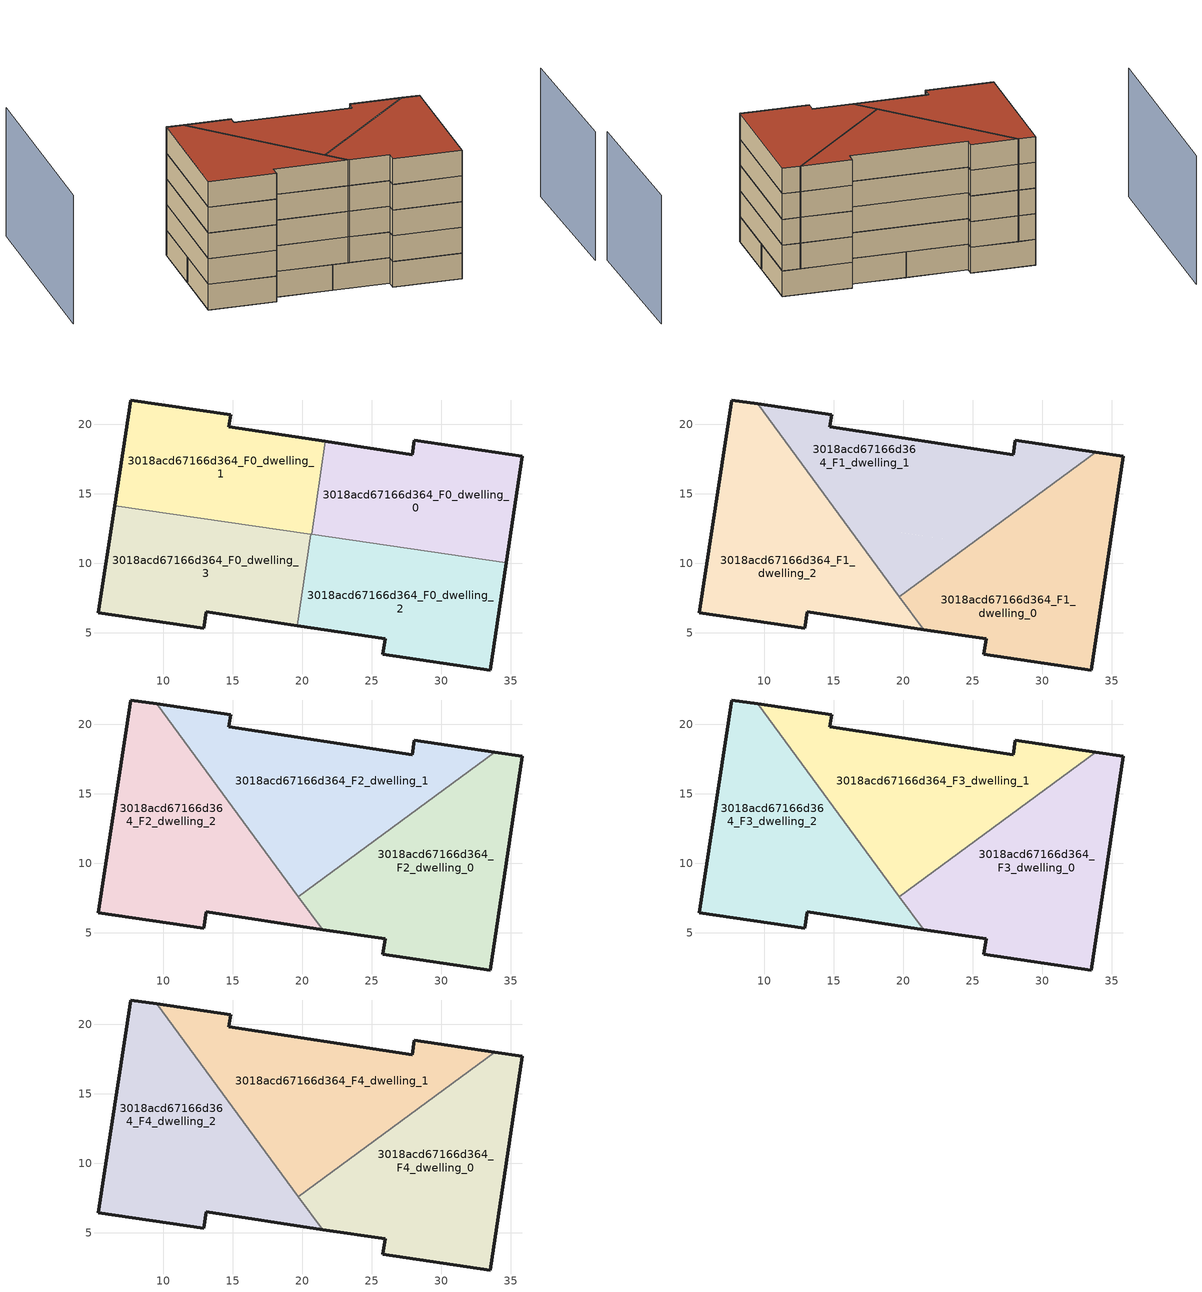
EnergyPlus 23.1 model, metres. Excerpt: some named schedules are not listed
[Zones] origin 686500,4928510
3018acd67166d364_F0_dwelling_0
 floor ground (EU_floor_Construction): 34.66,10.04 35.81,17.68 28.05,18.85 27.9,17.82 21.64,18.76 20.66,12.08 z0
 wall outside (EU_wall_Construction): 21.64,18.76 27.9,17.82 28.05,18.85 35.81,17.68 34.66,10.04 z0:3
 wall to 3018acd67166d364_F0_dwelling_1 (EU_wall_Construction): 20.66,12.08 21.64,18.76 z0:3
 wall to 3018acd67166d364_F0_dwelling_2 (EU_wall_Construction): 34.66,10.04 20.66,12.08 z0:3
3018acd67166d364_F0_dwelling_1
 floor ground (EU_floor_Construction): 20.66,12.08 21.64,18.76 14.72,19.8 14.86,20.68 7.66,21.74 6.5,14.14 z0
 wall outside (EU_wall_Construction): 6.5,14.14 7.66,21.74 14.86,20.68 14.72,19.8 21.64,18.76 z0:3
 wall to 3018acd67166d364_F0_dwelling_3 (EU_wall_Construction): 20.59,12.09 6.5,14.14 z0:3
 wall to 3018acd67166d364_F0_dwelling_2 (EU_wall_Construction): 20.66,12.08 20.59,12.09 z0:3
3018acd67166d364_F0_dwelling_2
 floor ground (EU_floor_Construction): 33.5,2.33 34.66,10.04 20.59,12.09 19.63,5.51 25.95,4.56 25.79,3.48 z0
 wall outside (EU_wall_Construction): 34.66,10.04 33.5,2.33 25.79,3.48 25.95,4.56 19.63,5.51 z0:3
 wall to 3018acd67166d364_F0_dwelling_3 (EU_wall_Construction): 19.63,5.51 20.59,12.09 z0:3
3018acd67166d364_F0_dwelling_3
 floor ground (EU_floor_Construction): 19.63,5.51 20.59,12.09 6.5,14.14 5.33,6.46 12.9,5.33 13.08,6.5 z0
 wall outside (EU_wall_Construction): 19.63,5.51 13.08,6.5 12.9,5.33 5.33,6.46 6.5,14.14 z0:3
3018acd67166d364_F1_dwelling_0
 floor to 3018acd67166d364_F0_dwelling_2 (EU_floor_Construction): 33.5,2.33 34.66,10.04 24.95,11.45 19.97,7.79 19.9,7.37 21.47,5.24 25.95,4.56 25.79,3.48 z3
 floor to 3018acd67166d364_F0_dwelling_0 (EU_floor_Construction): 34.66,10.04 35.81,17.68 33.83,17.98 24.95,11.45 z3
 floor to 3018acd67166d364_F0_dwelling_3 (EU_floor_Construction): 19.9,7.37 19.97,7.79 19.72,7.61 z3
 wall outside (EU_wall_Construction): 33.83,17.98 35.81,17.68 33.5,2.33 25.79,3.48 25.95,4.56 21.47,5.24 z3:6
 wall to 3018acd67166d364_F1_dwelling_1 (EU_wall_Construction): 19.72,7.61 33.83,17.98 z3:6
 wall to 3018acd67166d364_F1_dwelling_2 (EU_wall_Construction): 21.47,5.24 19.72,7.61 z3:6
3018acd67166d364_F1_dwelling_1
 floor to 3018acd67166d364_F0_dwelling_0 (EU_floor_Construction): 33.83,17.98 28.05,18.85 27.9,17.82 21.64,18.76 20.66,12.08 24.95,11.45 z3
 floor to 3018acd67166d364_F0_dwelling_1 (EU_floor_Construction): 20.66,12.08 21.64,18.76 14.72,19.8 14.86,20.68 9.55,21.46 15.94,12.77 z3
 floor to 3018acd67166d364_F0_dwelling_3 (EU_floor_Construction): 19.97,7.79 20.59,12.09 15.94,12.77 19.72,7.61 z3
 floor to 3018acd67166d364_F0_dwelling_2 (EU_floor_Construction): 24.95,11.45 20.59,12.09 19.97,7.79 z3
 wall outside (EU_wall_Construction): 9.55,21.46 14.86,20.68 14.72,19.8 27.9,17.82 28.05,18.85 33.83,17.98 z3:6
 wall to 3018acd67166d364_F1_dwelling_2 (EU_wall_Construction): 19.72,7.61 9.55,21.46 z3:6
3018acd67166d364_F1_dwelling_2
 floor to 3018acd67166d364_F0_dwelling_1 (EU_floor_Construction): 15.94,12.77 9.55,21.46 7.66,21.74 6.5,14.14 z3
 floor to 3018acd67166d364_F0_dwelling_3 (EU_floor_Construction): 19.63,5.51 19.9,7.37 15.94,12.77 6.5,14.14 5.33,6.46 12.9,5.33 13.08,6.5 z3
 floor to 3018acd67166d364_F0_dwelling_2 (EU_floor_Construction): 21.47,5.24 19.9,7.37 19.63,5.51 z3
 wall outside (EU_wall_Construction): 21.47,5.24 13.08,6.5 12.9,5.33 5.33,6.46 7.66,21.74 9.55,21.46 z3:6
3018acd67166d364_F2_dwelling_0
 floor to 3018acd67166d364_F1_dwelling_0 (EU_floor_Construction): 33.5,2.33 35.81,17.68 33.83,17.98 19.72,7.61 21.47,5.24 25.95,4.56 25.79,3.48 z6
 wall outside (EU_wall_Construction): 33.83,17.98 35.81,17.68 33.5,2.33 25.79,3.48 25.95,4.56 21.47,5.24 z6:9
 wall to 3018acd67166d364_F2_dwelling_1 (EU_wall_Construction): 19.72,7.61 33.83,17.98 z6:9
 wall to 3018acd67166d364_F2_dwelling_2 (EU_wall_Construction): 21.47,5.24 19.72,7.61 z6:9
3018acd67166d364_F2_dwelling_1
 floor to 3018acd67166d364_F1_dwelling_1 (EU_floor_Construction): 33.83,17.98 28.05,18.85 27.9,17.82 14.72,19.8 14.86,20.68 9.55,21.46 19.72,7.61 z6
 wall outside (EU_wall_Construction): 9.55,21.46 14.86,20.68 14.72,19.8 27.9,17.82 28.05,18.85 33.83,17.98 z6:9
 wall to 3018acd67166d364_F2_dwelling_2 (EU_wall_Construction): 19.72,7.61 9.55,21.46 z6:9
3018acd67166d364_F2_dwelling_2
 floor to 3018acd67166d364_F1_dwelling_2 (EU_floor_Construction): 21.47,5.24 9.55,21.46 7.66,21.74 5.33,6.46 12.9,5.33 13.08,6.5 z6
 wall outside (EU_wall_Construction): 21.47,5.24 13.08,6.5 12.9,5.33 5.33,6.46 7.66,21.74 9.55,21.46 z6:9
3018acd67166d364_F3_dwelling_0
 floor to 3018acd67166d364_F2_dwelling_0 (EU_floor_Construction): 33.5,2.33 35.81,17.68 33.83,17.98 19.72,7.61 21.47,5.24 25.95,4.56 25.79,3.48 z9
 wall outside (EU_wall_Construction): 33.83,17.98 35.81,17.68 33.5,2.33 25.79,3.48 25.95,4.56 21.47,5.24 z9:12
 wall to 3018acd67166d364_F3_dwelling_1 (EU_wall_Construction): 19.72,7.61 33.83,17.98 z9:12
 wall to 3018acd67166d364_F3_dwelling_2 (EU_wall_Construction): 21.47,5.24 19.72,7.61 z9:12
3018acd67166d364_F3_dwelling_1
 floor to 3018acd67166d364_F2_dwelling_1 (EU_floor_Construction): 33.83,17.98 28.05,18.85 27.9,17.82 14.72,19.8 14.86,20.68 9.55,21.46 19.72,7.61 z9
 wall outside (EU_wall_Construction): 9.55,21.46 14.86,20.68 14.72,19.8 27.9,17.82 28.05,18.85 33.83,17.98 z9:12
 wall to 3018acd67166d364_F3_dwelling_2 (EU_wall_Construction): 19.72,7.61 9.55,21.46 z9:12
3018acd67166d364_F3_dwelling_2
 floor to 3018acd67166d364_F2_dwelling_2 (EU_floor_Construction): 21.47,5.24 9.55,21.46 7.66,21.74 5.33,6.46 12.9,5.33 13.08,6.5 z9
 wall outside (EU_wall_Construction): 21.47,5.24 13.08,6.5 12.9,5.33 5.33,6.46 7.66,21.74 9.55,21.46 z9:12
3018acd67166d364_F4_dwelling_0
 floor to 3018acd67166d364_F3_dwelling_0 (EU_floor_Construction): 33.5,2.33 35.81,17.68 33.83,17.98 19.72,7.61 21.47,5.24 25.95,4.56 25.79,3.48 z12
 wall outside (EU_wall_Construction): 33.83,17.98 35.81,17.68 33.5,2.33 25.79,3.48 25.95,4.56 21.47,5.24 z12:15
 wall to 3018acd67166d364_F4_dwelling_1 (EU_wall_Construction): 19.72,7.61 33.83,17.98 z12:15
 wall to 3018acd67166d364_F4_dwelling_2 (EU_wall_Construction): 21.47,5.24 19.72,7.61 z12:15
 roof outside (EU_roof_Construction): 35.81,17.68 33.5,2.33 25.79,3.48 25.95,4.56 21.47,5.24 19.72,7.61 33.83,17.98 z15
3018acd67166d364_F4_dwelling_1
 floor to 3018acd67166d364_F3_dwelling_1 (EU_floor_Construction): 33.83,17.98 28.05,18.85 27.9,17.82 14.72,19.8 14.86,20.68 9.55,21.46 19.72,7.61 z12
 wall outside (EU_wall_Construction): 9.55,21.46 14.86,20.68 14.72,19.8 27.9,17.82 28.05,18.85 33.83,17.98 z12:15
 wall to 3018acd67166d364_F4_dwelling_2 (EU_wall_Construction): 19.72,7.61 9.55,21.46 z12:15
 roof outside (EU_roof_Construction): 33.83,17.98 19.72,7.61 9.55,21.46 14.86,20.68 14.72,19.8 27.9,17.82 28.05,18.85 z15
3018acd67166d364_F4_dwelling_2
 floor to 3018acd67166d364_F3_dwelling_2 (EU_floor_Construction): 21.47,5.24 9.55,21.46 7.66,21.74 5.33,6.46 12.9,5.33 13.08,6.5 z12
 wall outside (EU_wall_Construction): 21.47,5.24 13.08,6.5 12.9,5.33 5.33,6.46 7.66,21.74 9.55,21.46 z12:15
 roof outside (EU_roof_Construction): 9.55,21.46 21.47,5.24 13.08,6.5 12.9,5.33 5.33,6.46 7.66,21.74 z15
shading: 48.48,0.64 50.66,18.61 / -5.58,33.84 -9.31,9.46 z0:15
[Building]
EU S2 Campaign: North Axis=0; Terrain=City; Solar Distribution=FullExterior
[Site:Location]
Bologna: Latitude=44.5; Longitude=11.25; Time Zone=1; Elevation=37
[SizingPeriod:WeatherFileDays]
AnnualSizingPeriod: Begin Month=1; Begin Day of Month=1; End Month=12; End Day of Month=31; Day of Week for Start Day=Monday; Use Weather File Daylight Saving Period=No; Use Weather File Rain and Snow Indicators=No
[MATERIAL]
EU_InternalMass_Material: Roughness=MediumRough; Thickness=0.1; Conductivity=1; Density=1800; Specific Heat=900; Thermal Absorptance=0.9; Solar Absorptance=0.7; Visible Absorptance=0.7
[MATERIAL:NOMASS] Roughness=MediumRough; Thermal Absorptance=0.9; Solar Absorptance=0.7; Visible Absorptance=0.7
Name | Thermal Resistance
EU_wall_NoMass | 0.905828
EU_roof_NoMass | 0.37593
EU_floor_NoMass | 0.67114
[CONSTRUCTION]
EU_wall_Construction: EU_wall_NoMass
EU_roof_Construction: EU_roof_NoMass
EU_floor_Construction: EU_floor_NoMass
EU_InternalMass_Construction: EU_InternalMass_Material
[ZONE] Type=1; Multiplier=1; Ceiling Height=autocalculate; Floor Area=autocalculate; Part of Total Floor Area=Yes
Name | Volume
3018acd67166d364_F0_dwelling_0 | 310.033
3018acd67166d364_F1_dwelling_0; 3018acd67166d364_F2_dwelling_0; 3018acd67166d364_F3_dwelling_0; 3018acd67166d364_F4_dwelling_0 | 413.408
3018acd67166d364_F0_dwelling_1 | 310.048
3018acd67166d364_F1_dwelling_1; 3018acd67166d364_F2_dwelling_1; 3018acd67166d364_F3_dwelling_1; 3018acd67166d364_F4_dwelling_1 | 413.399
3018acd67166d364_F0_dwelling_2 | 310.068
3018acd67166d364_F1_dwelling_2; 3018acd67166d364_F2_dwelling_2; 3018acd67166d364_F3_dwelling_2; 3018acd67166d364_F4_dwelling_2 | 413.412
3018acd67166d364_F0_dwelling_3 | 310.08
[INTERNALMASS] Construction=EU_InternalMass_Construction
Name | Zone or ZoneList | Surface Area
3018acd67166d364_F0_dwelling_0_EU_InternalMass | 3018acd67166d364_F0_dwelling_0 | 103.346
3018acd67166d364_F0_dwelling_1_EU_InternalMass | 3018acd67166d364_F0_dwelling_1 | 103.348
3018acd67166d364_F0_dwelling_2_EU_InternalMass | 3018acd67166d364_F0_dwelling_2 | 103.357
3018acd67166d364_F0_dwelling_3_EU_InternalMass | 3018acd67166d364_F0_dwelling_3 | 103.358
3018acd67166d364_F1_dwelling_0_EU_InternalMass | 3018acd67166d364_F1_dwelling_0 | 137.802
3018acd67166d364_F1_dwelling_1_EU_InternalMass | 3018acd67166d364_F1_dwelling_1 | 137.798
3018acd67166d364_F1_dwelling_2_EU_InternalMass | 3018acd67166d364_F1_dwelling_2 | 137.804
3018acd67166d364_F2_dwelling_0_EU_InternalMass | 3018acd67166d364_F2_dwelling_0 | 137.802
3018acd67166d364_F2_dwelling_1_EU_InternalMass | 3018acd67166d364_F2_dwelling_1 | 137.798
3018acd67166d364_F2_dwelling_2_EU_InternalMass | 3018acd67166d364_F2_dwelling_2 | 137.804
3018acd67166d364_F3_dwelling_0_EU_InternalMass | 3018acd67166d364_F3_dwelling_0 | 137.802
3018acd67166d364_F3_dwelling_1_EU_InternalMass | 3018acd67166d364_F3_dwelling_1 | 137.798
3018acd67166d364_F3_dwelling_2_EU_InternalMass | 3018acd67166d364_F3_dwelling_2 | 137.804
3018acd67166d364_F4_dwelling_0_EU_InternalMass | 3018acd67166d364_F4_dwelling_0 | 137.802
3018acd67166d364_F4_dwelling_1_EU_InternalMass | 3018acd67166d364_F4_dwelling_1 | 137.798
3018acd67166d364_F4_dwelling_2_EU_InternalMass | 3018acd67166d364_F4_dwelling_2 | 137.804
[OTHEREQUIPMENT] Fuel Type=Electricity; Design Level Calculation Method=Watts/Area; Power per Zone Floor Area=1; Fraction Latent=0; Fraction Radiant=0; Fraction Lost=0; Carbon Dioxide Generation Rate=0; EndUse Subcategory=EU_Step8_InternalGains
Name | Zone or ZoneList or Space or SpaceList | Schedule
EU_Step8_InternalGain_3018acd67166d364_F0_dwelling_0_f000 | 3018acd67166d364_F0_dwelling_0 | EU_Step8_GainSchedule_3018acd67166d364_F0_dwelling_0_f000
EU_Step8_InternalGain_3018acd67166d364_F0_dwelling_1_f000 | 3018acd67166d364_F0_dwelling_1 | EU_Step8_GainSchedule_3018acd67166d364_F0_dwelling_1_f000
EU_Step8_InternalGain_3018acd67166d364_F0_dwelling_2_f000 | 3018acd67166d364_F0_dwelling_2 | EU_Step8_GainSchedule_3018acd67166d364_F0_dwelling_2_f000
EU_Step8_InternalGain_3018acd67166d364_F0_dwelling_3_f000 | 3018acd67166d364_F0_dwelling_3 | EU_Step8_GainSchedule_3018acd67166d364_F0_dwelling_3_f000
EU_Step8_InternalGain_3018acd67166d364_F1_dwelling_0_f000 | 3018acd67166d364_F1_dwelling_0 | EU_Step8_GainSchedule_3018acd67166d364_F1_dwelling_0_f000
EU_Step8_InternalGain_3018acd67166d364_F1_dwelling_1_f000 | 3018acd67166d364_F1_dwelling_1 | EU_Step8_GainSchedule_3018acd67166d364_F1_dwelling_1_f000
EU_Step8_InternalGain_3018acd67166d364_F1_dwelling_2_f000 | 3018acd67166d364_F1_dwelling_2 | EU_Step8_GainSchedule_3018acd67166d364_F1_dwelling_2_f000
EU_Step8_InternalGain_3018acd67166d364_F2_dwelling_0_f000 | 3018acd67166d364_F2_dwelling_0 | EU_Step8_GainSchedule_3018acd67166d364_F2_dwelling_0_f000
EU_Step8_InternalGain_3018acd67166d364_F2_dwelling_1_f000 | 3018acd67166d364_F2_dwelling_1 | EU_Step8_GainSchedule_3018acd67166d364_F2_dwelling_1_f000
EU_Step8_InternalGain_3018acd67166d364_F2_dwelling_2_f000 | 3018acd67166d364_F2_dwelling_2 | EU_Step8_GainSchedule_3018acd67166d364_F2_dwelling_2_f000
EU_Step8_InternalGain_3018acd67166d364_F3_dwelling_0_f000 | 3018acd67166d364_F3_dwelling_0 | EU_Step8_GainSchedule_3018acd67166d364_F3_dwelling_0_f000
EU_Step8_InternalGain_3018acd67166d364_F3_dwelling_1_f000 | 3018acd67166d364_F3_dwelling_1 | EU_Step8_GainSchedule_3018acd67166d364_F3_dwelling_1_f000
EU_Step8_InternalGain_3018acd67166d364_F3_dwelling_2_f000 | 3018acd67166d364_F3_dwelling_2 | EU_Step8_GainSchedule_3018acd67166d364_F3_dwelling_2_f000
EU_Step8_InternalGain_3018acd67166d364_F4_dwelling_0_f000 | 3018acd67166d364_F4_dwelling_0 | EU_Step8_GainSchedule_3018acd67166d364_F4_dwelling_0_f000
EU_Step8_InternalGain_3018acd67166d364_F4_dwelling_1_f000 | 3018acd67166d364_F4_dwelling_1 | EU_Step8_GainSchedule_3018acd67166d364_F4_dwelling_1_f000
EU_Step8_InternalGain_3018acd67166d364_F4_dwelling_2_f000 | 3018acd67166d364_F4_dwelling_2 | EU_Step8_GainSchedule_3018acd67166d364_F4_dwelling_2_f000
[ZONEVENTILATION:DESIGNFLOWRATE] Schedule=EU_AlwaysOn; Design Flow Rate Calculation Method=AirChanges/Hour; Air Changes per Hour=0.73129; Ventilation Type=Natural; Fan Pressure Rise=0; Fan Total Efficiency=1; Constant Term Coefficient=1; Temperature Term Coefficient=0; Velocity Term Coefficient=0; Velocity Squared Term Coefficient=0; Minimum Indoor Temperature=-100; Maximum Indoor Temperature=100; Delta Temperature=-100; Minimum Outdoor Temperature=-100; Maximum Outdoor Temperature=100; Maximum Wind Speed=40
Name | Zone or ZoneList or Space or SpaceList
EU_ConstantAir_3018acd67166d364_F0_dwelling_0 | 3018acd67166d364_F0_dwelling_0
EU_ConstantAir_3018acd67166d364_F0_dwelling_1 | 3018acd67166d364_F0_dwelling_1
EU_ConstantAir_3018acd67166d364_F0_dwelling_2 | 3018acd67166d364_F0_dwelling_2
EU_ConstantAir_3018acd67166d364_F0_dwelling_3 | 3018acd67166d364_F0_dwelling_3
EU_ConstantAir_3018acd67166d364_F1_dwelling_0 | 3018acd67166d364_F1_dwelling_0
EU_ConstantAir_3018acd67166d364_F1_dwelling_1 | 3018acd67166d364_F1_dwelling_1
EU_ConstantAir_3018acd67166d364_F1_dwelling_2 | 3018acd67166d364_F1_dwelling_2
EU_ConstantAir_3018acd67166d364_F2_dwelling_0 | 3018acd67166d364_F2_dwelling_0
EU_ConstantAir_3018acd67166d364_F2_dwelling_1 | 3018acd67166d364_F2_dwelling_1
EU_ConstantAir_3018acd67166d364_F2_dwelling_2 | 3018acd67166d364_F2_dwelling_2
EU_ConstantAir_3018acd67166d364_F3_dwelling_0 | 3018acd67166d364_F3_dwelling_0
EU_ConstantAir_3018acd67166d364_F3_dwelling_1 | 3018acd67166d364_F3_dwelling_1
EU_ConstantAir_3018acd67166d364_F3_dwelling_2 | 3018acd67166d364_F3_dwelling_2
EU_ConstantAir_3018acd67166d364_F4_dwelling_0 | 3018acd67166d364_F4_dwelling_0
EU_ConstantAir_3018acd67166d364_F4_dwelling_1 | 3018acd67166d364_F4_dwelling_1
EU_ConstantAir_3018acd67166d364_F4_dwelling_2 | 3018acd67166d364_F4_dwelling_2
[HVACTEMPLATE:THERMOSTAT] Constant Heating Setpoint=20; Constant Cooling Setpoint=50
EU_HeatOnly_3018acd67166d364_F0_dwelling_0; EU_HeatOnly_3018acd67166d364_F0_dwelling_1; EU_HeatOnly_3018acd67166d364_F0_dwelling_2; EU_HeatOnly_3018acd67166d364_F0_dwelling_3; EU_HeatOnly_3018acd67166d364_F1_dwelling_0; EU_HeatOnly_3018acd67166d364_F1_dwelling_1; EU_HeatOnly_3018acd67166d364_F1_dwelling_2; EU_HeatOnly_3018acd67166d364_F2_dwelling_0; EU_HeatOnly_3018acd67166d364_F2_dwelling_1; EU_HeatOnly_3018acd67166d364_F2_dwelling_2; EU_HeatOnly_3018acd67166d364_F3_dwelling_0; EU_HeatOnly_3018acd67166d364_F3_dwelling_1; EU_HeatOnly_3018acd67166d364_F3_dwelling_2; EU_HeatOnly_3018acd67166d364_F4_dwelling_0; EU_HeatOnly_3018acd67166d364_F4_dwelling_1; EU_HeatOnly_3018acd67166d364_F4_dwelling_2
[HVACTEMPLATE:ZONE:IDEALLOADSAIRSYSTEM] System Availability Schedule=EU_AlwaysOn; Maximum Heating Supply Air Temperature=50; Minimum Cooling Supply Air Temperature=13; Maximum Heating Supply Air Humidity Ratio=0.0156; Minimum Cooling Supply Air Humidity Ratio=0.0077; Heating Limit=NoLimit; Cooling Limit=NoLimit; Heating Availability Schedule=EU_AlwaysOn; Cooling Availability Schedule=EU_CoolingOff; Dehumidification Control Type=ConstantSensibleHeatRatio; Cooling Sensible Heat Ratio=0.7; Dehumidification Setpoint=60; Humidification Control Type=None; Humidification Setpoint=30; Outdoor Air Method=None; Outdoor Air Flow Rate per Person=0.00944; Outdoor Air Flow Rate per Zone Floor Area=0; Outdoor Air Flow Rate per Zone=0; Demand Controlled Ventilation Type=None; Outdoor Air Economizer Type=NoEconomizer; Heat Recovery Type=None; Sensible Heat Recovery Effectiveness=0.7; Latent Heat Recovery Effectiveness=0.65
Name | Template Thermostat
3018acd67166d364_F0_dwelling_0 | EU_HeatOnly_3018acd67166d364_F0_dwelling_0
3018acd67166d364_F0_dwelling_1 | EU_HeatOnly_3018acd67166d364_F0_dwelling_1
3018acd67166d364_F0_dwelling_2 | EU_HeatOnly_3018acd67166d364_F0_dwelling_2
3018acd67166d364_F0_dwelling_3 | EU_HeatOnly_3018acd67166d364_F0_dwelling_3
3018acd67166d364_F1_dwelling_0 | EU_HeatOnly_3018acd67166d364_F1_dwelling_0
3018acd67166d364_F1_dwelling_1 | EU_HeatOnly_3018acd67166d364_F1_dwelling_1
3018acd67166d364_F1_dwelling_2 | EU_HeatOnly_3018acd67166d364_F1_dwelling_2
3018acd67166d364_F2_dwelling_0 | EU_HeatOnly_3018acd67166d364_F2_dwelling_0
3018acd67166d364_F2_dwelling_1 | EU_HeatOnly_3018acd67166d364_F2_dwelling_1
3018acd67166d364_F2_dwelling_2 | EU_HeatOnly_3018acd67166d364_F2_dwelling_2
3018acd67166d364_F3_dwelling_0 | EU_HeatOnly_3018acd67166d364_F3_dwelling_0
3018acd67166d364_F3_dwelling_1 | EU_HeatOnly_3018acd67166d364_F3_dwelling_1
3018acd67166d364_F3_dwelling_2 | EU_HeatOnly_3018acd67166d364_F3_dwelling_2
3018acd67166d364_F4_dwelling_0 | EU_HeatOnly_3018acd67166d364_F4_dwelling_0
3018acd67166d364_F4_dwelling_1 | EU_HeatOnly_3018acd67166d364_F4_dwelling_1
3018acd67166d364_F4_dwelling_2 | EU_HeatOnly_3018acd67166d364_F4_dwelling_2
